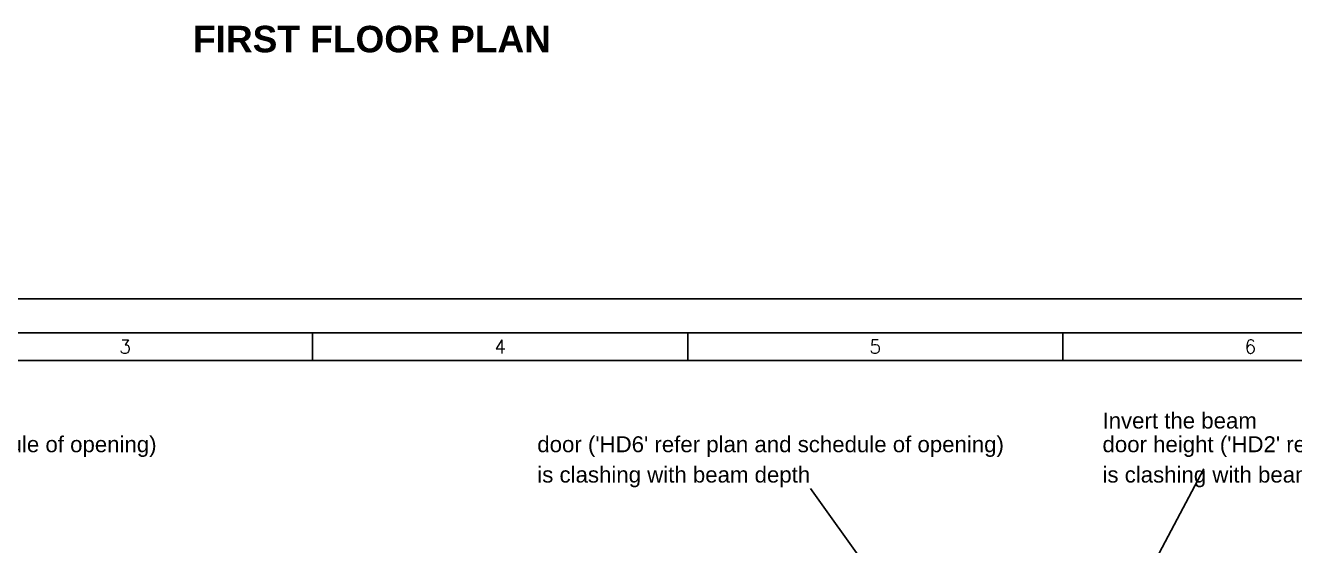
# Model space of a CAD drawing. Header units: millimetres. Extents: x 2659630 to 6742168, y -2425387 to -732288.
# Drawn here: x 4033869 to 4057811, y -1179743 to -1169937 of the extents above; entities that cross this region are included whole.
import ezdxf
from ezdxf.enums import TextEntityAlignment as Align

# ---------------------------------------------------------------- set-up
doc = ezdxf.new("R2010")
doc.units = ezdxf.units.MM
doc.layers.add('A-AREA-IDEN', color=2, linetype='Continuous', lineweight=9)
doc.layers.add('licensing text', color=7, linetype='Continuous', lineweight=5)
doc.layers.add('PNA', color=8, linetype='Continuous')
doc.layers.add('REVISION CLOUD', color=7, linetype='Continuous')
doc.styles.add('Arial', font='arial.ttf', dxfattribs={"height": 123})
doc.styles.add('Arial_B', font='arialbd.ttf', dxfattribs={"height": 125.853552})
doc.styles.add('ROMANS', font='r.shx', dxfattribs={"width": 0.7})

# ---------------------------------------------------------------- blocks, each defined once
blk = doc.blocks.new('A1_SHEET.')
at = {"flags": 128}
blk.add_lwpolyline([(0, 0), (0, 594), (841, 594), (841, 0)], close=True, dxfattribs=at)
at = {"layer": 'PNA'}
for p, q in [((212.75, 587.8), (212.75, 582.8)), ((281.17, 587.8), (281.17, 582.8)), ((349.58, 587.8), (349.58, 582.8))]:
    blk.add_line(p, q, dxfattribs=at)
at = {"layer": 'PNA', "color": 1}
for points in [[(7.5, 6.2), (833.5, 6.2), (833.5, 587.8), (7.5, 587.8)], [(17.5, 11.2), (828.5, 11.2), (828.5, 582.8), (17.5, 582.8)]]:
    blk.add_lwpolyline(points, close=True, dxfattribs=at)
at = {"layer": 'PNA', "style": 'ROMANS'}
for s, p in [('3', (178.55, 585.3)), ('4', (246.97, 585.3)), ('5', (315.38, 585.3)), ('6', (383.8, 585.3))]:
    blk.add_text(s, height=2.5, dxfattribs=at).set_placement(p, align=Align.MIDDLE)

msp = doc.modelspace()

# ---------------------------------------------------------------- linework, layer by layer
at = {"layer": 'REVISION CLOUD', "ltscale": 2500}
for points in [[(4054024.609, -1182211.598), (4056101.346, -1178293.836)], [(4051846.722, -1183098.357), (4048680.945, -1178669.79)]]:
    msp.add_lwpolyline(points, dxfattribs=at)

# ---------------------------------------------------------------- block references
at = {"xscale": 103.4096789536267, "yscale": 103.4096789536267, "zscale": 103.4096789536267}
msp.add_blockref('A1_SHEET.', (4017286.329, -1236518.147), dxfattribs=at)

# ---------------------------------------------------------------- texts
at = {"layer": 'A-AREA-IDEN', "insert": (4040406.345, -1169944.656), "char_height": 500, "width": 7947.16905, "attachment_point": 2, "line_spacing_factor": 0.938532, "style": 'Arial_B'}
msp.add_mtext('FIRST FLOOR PLAN', dxfattribs=at)
at = {"layer": 'licensing text', "style": 'Arial'}
for s, p in [('Invert the beam', (4054186.975, -1177536.603)), ("door height ('HD2' refer plan and schedule of opening)", (4026283.038, -1177982.783)), ("door ('HD6' refer plan and schedule of opening)", (4043525.48, -1177982.783)), ("door height ('HD2' refer plan and schedule of opening)", (4054186.975, -1177982.783)), ('is clashing with beam depth', (4043525.48, -1178554.876)), ('is clashing with beam depth', (4054186.975, -1178554.876))]:
    msp.add_text(s, height=300, rotation=359.999975, dxfattribs=at).set_placement(p)

doc.saveas('drawing.dxf')
